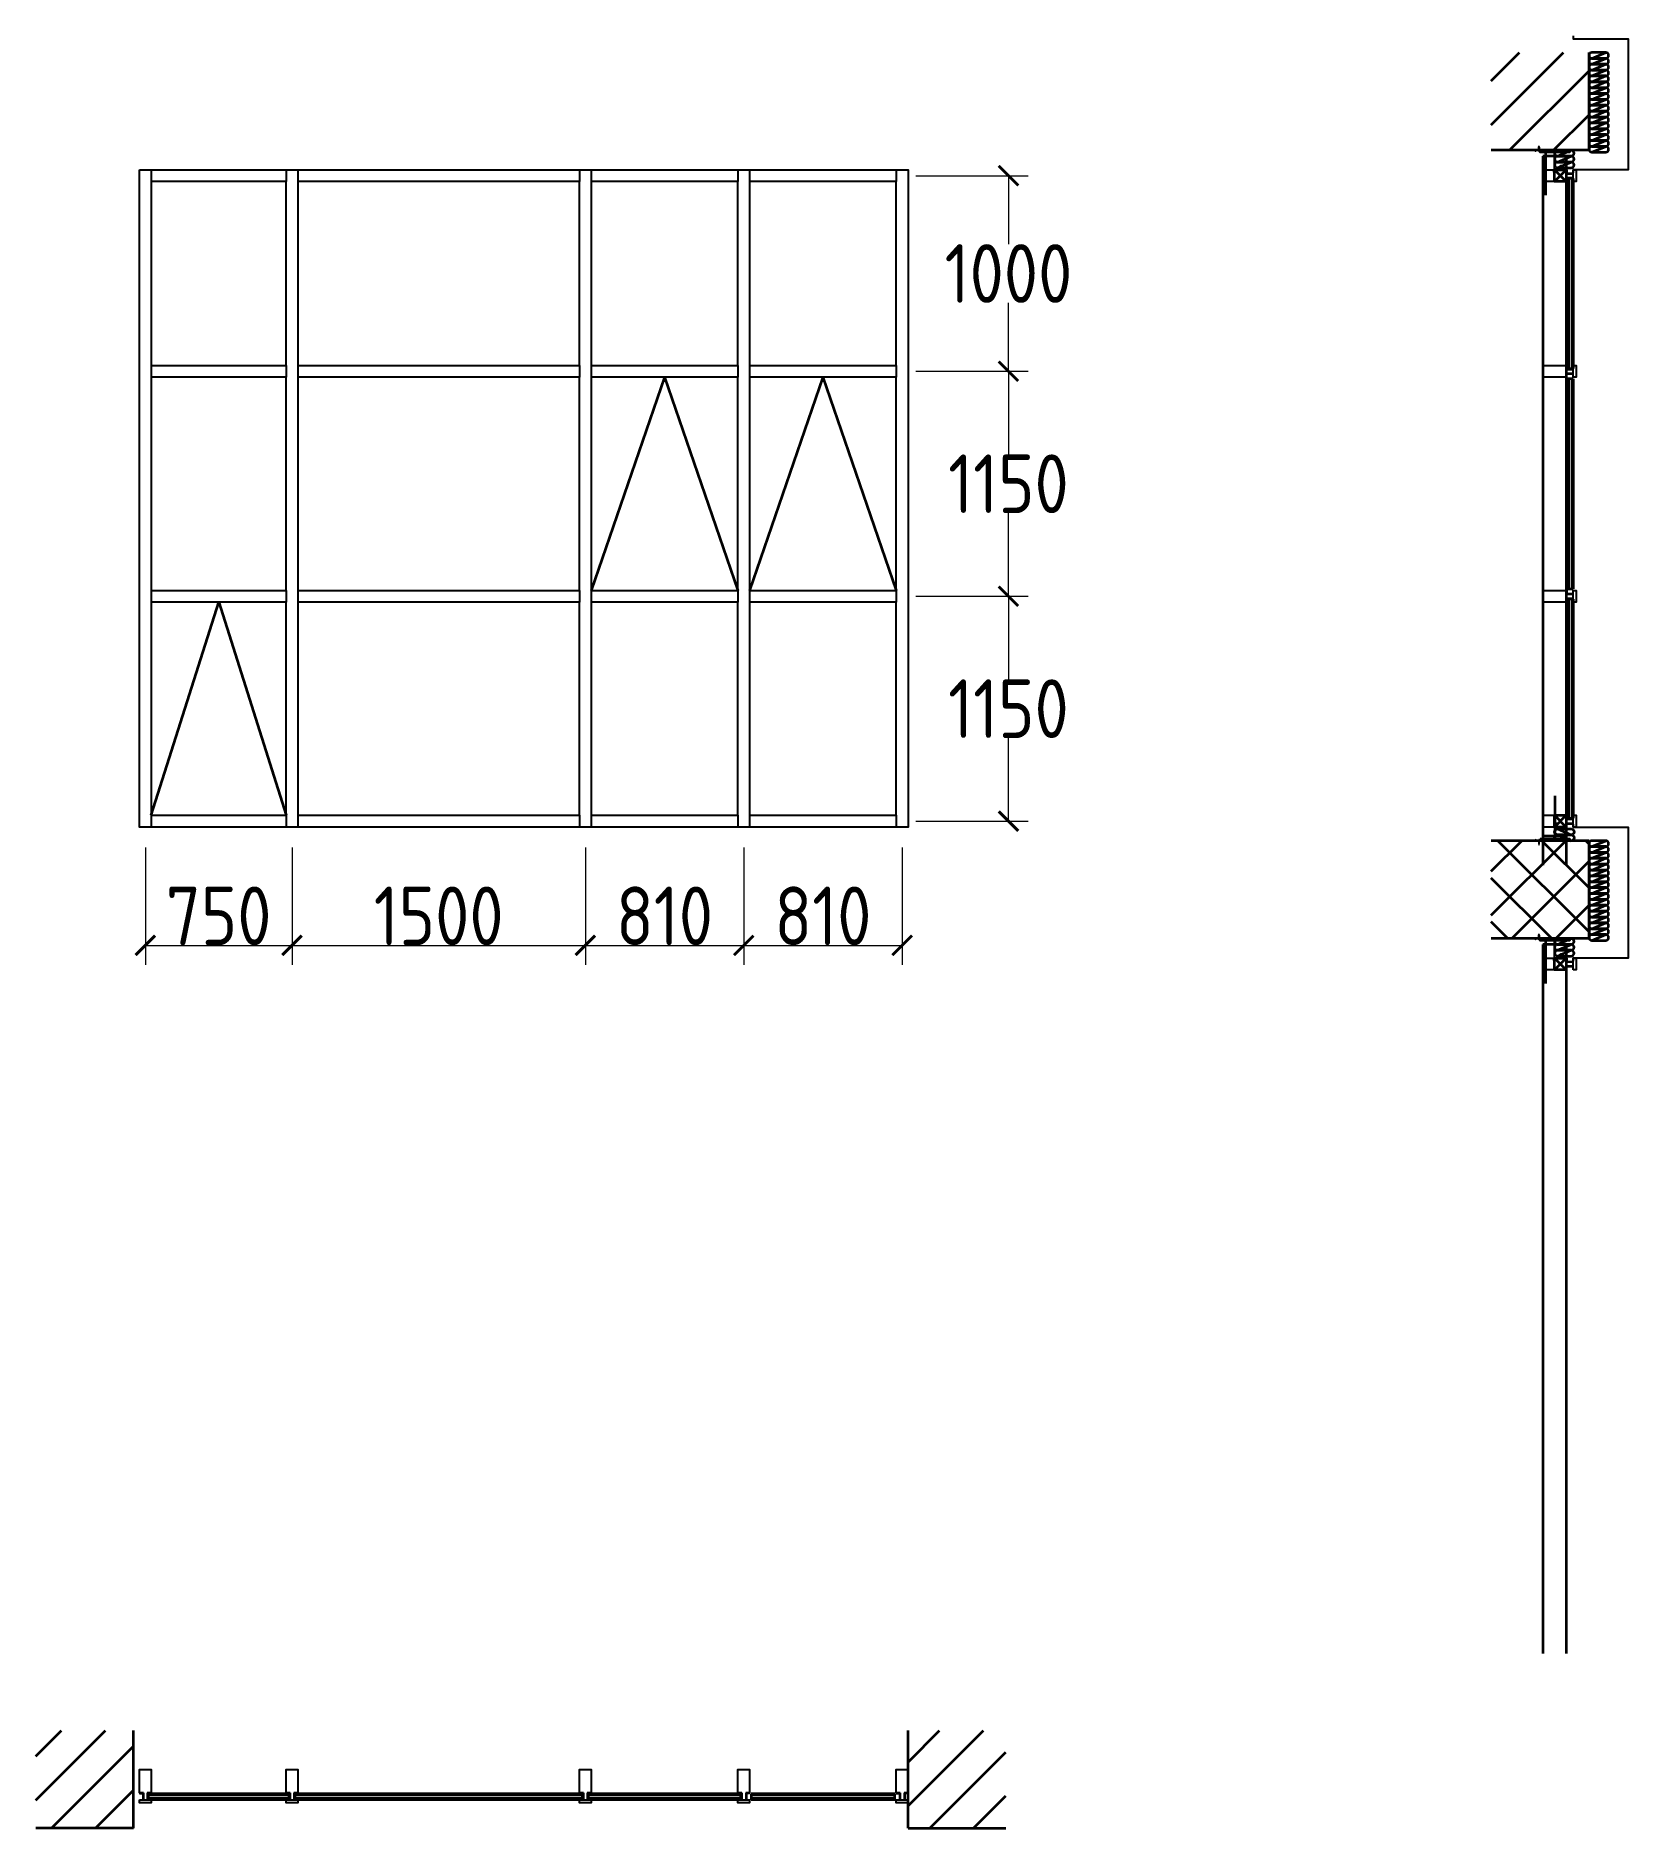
# Model space of a CAD drawing. Header units: millimetres. Extents: x -17041 to 131414, y -2059 to 28647.
# Drawn here: x 123272 to 131414, y 19484 to 28647 of the extents above.
import ezdxf

# ---------------------------------------------------------------- set-up
doc = ezdxf.new("R2010")
doc.units = ezdxf.units.MM
doc.header["$LTSCALE"] = 1000
doc.set_wipeout_variables(frame=1)
doc.header["$PDMODE"] = 34
doc.linetypes.add('DASHED2', pattern=[0.375, 0.25, -0.125])
doc.layers.get('Defpoints').update_dxf_attribs({"color": 251})
for name, color, linetype, lineweight in [('基础', 251, 'Continuous', 35), ('标注', 5, 'Continuous', 15), ('玻璃', 4, 'Continuous', 35), ('石材', 2, 'Continuous', 35), ('胶条', 252, 'Continuous', 15), ('钢结构', 1, 'Continuous', 15), ('铝型材及铝板', 3, 'Continuous', 25)]:
    doc.layers.add(name, color=color, linetype=linetype, lineweight=lineweight)
doc.styles.add('模型300', font='gbenor.shx', dxfattribs={"height": 300, "bigfont": 'gbcbig.shx'})
doc.dimstyles.new('模型标注300', dxfattribs={"dimscale": 0, "dimtxt": 300, "dimasz": 100, "dimexe": 100, "dimexo": 100, "dimtad": 1, "dimtih": 1, "dimtoh": 1, "dimtxsty": '模型300', "dimblk": 'ARCHTICK', "dimcen": 2.5, "dimclrd": 256, "dimclre": 256, "dimclrt": 256, "dimadec": 0, "dimazin": 2, "dimtfac": 1, "dimtmove": 1, "dimatfit": 3, "dimfxl": 500, "dimfxlon": 1, "dimlwd": 15, "dimlwe": 15, "dimarcsym": 0})
pattern_1 = [(45, (-804892.05, -12755.36), (-112.2532, 112.2532), [])]
pattern_2 = [(45, (-24797.8454, -1956.0594), (-2.24506403, 2.24506403), []), (45, (-24795.6003, -1956.0594), (-2.24506403, 2.24506403), [1.5875, -0.79375])]

# ---------------------------------------------------------------- blocks, each defined once
blk = doc.blocks.new('立柱截面')
for p, q in [((-10, -120), (-10, -155)), ((10, -120), (10, -155))]:
    blk.add_line(p, q)
blk.add_lwpolyline([(-10, -120), (-30, -120), (-30, 0), (30, 0), (30, -120), (10, -120)])
blk.add_lwpolyline([(-30, -155), (30, -155), (30, -170), (-30, -170)], close=True)
at = {"layer": '胶条'}
for points in [[(-30, -120), (-30, -125), (-15, -125), (-15, -155)], [(30, -120), (30, -125), (15, -125), (15, -155)]]:
    blk.add_lwpolyline(points, dxfattribs=at)
blk = doc.blocks.new('*U106')
blk.add_wipeout([(0, 0), (0, -30), (780, -30), (780, 0)])
for p, q in [((780, 0), (0, 0)), ((0, 0), (0, -30)), ((780, -30), (780, 0)), ((780, -6), (0, -6)), ((780, -24), (0, -24)), ((780, -30), (0, -30))]:
    blk.add_line(p, q)
blk = doc.blocks.new('*U107')
blk.add_wipeout([(0, 0), (0, -30), (1470, -30), (1470, 0)])
for p, q in [((1470, 0), (0, 0)), ((0, 0), (0, -30)), ((1470, -30), (1470, 0)), ((1470, -6), (0, -6)), ((1470, -24), (0, -24)), ((1470, -30), (0, -30))]:
    blk.add_line(p, q)
blk = doc.blocks.new('*U135')
blk.add_wipeout([(0, 3360), (60, 3360), (60, 0), (0, 0)])
blk.add_lwpolyline([(0, 3360), (60, 3360), (60, 0), (0, 0)], close=True)
blk = doc.blocks.new('*U64')
blk.add_wipeout([(0, 750), (60, 750), (60, 0), (0, 0)])
blk.add_lwpolyline([(0, 750), (60, 750), (60, 0), (0, 0)], close=True)
blk = doc.blocks.new('*U63')
blk.add_wipeout([(0, 1155), (60, 1155), (60, 405), (0, 405)])
blk.add_lwpolyline([(0, 1155), (60, 1155), (60, 405), (0, 405)], close=True)
blk = doc.blocks.new('*U39')
blk.add_wipeout([(0, 1440), (60, 1440), (60, 0), (0, 0)])
blk.add_lwpolyline([(0, 1440), (60, 1440), (60, 0), (0, 0)], close=True)
blk = doc.blocks.new('*U65')
blk.add_wipeout([(0, 1845), (60, 1845), (60, 405), (0, 405)])
blk.add_lwpolyline([(0, 1845), (60, 1845), (60, 405), (0, 405)], close=True)
blk = doc.blocks.new('*U66')
blk.add_wipeout([(0, 690), (60, 690), (60, 0), (0, 0)])
blk.add_lwpolyline([(0, 690), (60, 690), (60, 0), (0, 0)], close=True)
blk = doc.blocks.new('*U67')
blk.add_wipeout([(0, 1095), (60, 1095), (60, 405), (0, 405)])
blk.add_lwpolyline([(0, 1095), (60, 1095), (60, 405), (0, 405)], close=True)
blk = doc.blocks.new('*U43')
blk.add_wipeout([(0, 3360), (60, 3360), (60, 0), (0, 0)])
blk.add_lwpolyline([(0, 3360), (60, 3360), (60, 0), (0, 0)], close=True)
blk = doc.blocks.new('_ArchTick')
at = {"color": 0, "linetype": 'ByBlock', "lineweight": -2, "const_width": 0.15}
blk.add_lwpolyline([(-0.5, -0.5), (0.5, 0.5)], dxfattribs=at)
blk = doc.blocks.new('*D68')
at = {"layer": 'Defpoints', "color": 0, "transparency": 16777216}
for p in [(123831.6, 24602.3), (124581.6, 24602.3), (124581.6, 23997.3)]:
    blk.add_point(p, dxfattribs=at)
at = {"layer": '标注', "linetype": 'Continuous', "lineweight": 15, "transparency": 16777216}
for p, q in [((123831.6, 24497.3), (123831.6, 23897.3)), ((124581.6, 24497.3), (124581.6, 23897.3)), ((123831.6, 23997.3), (124581.6, 23997.3))]:
    blk.add_line(p, q, dxfattribs=at)
at = {"layer": '标注', "lineweight": 15, "transparency": 16777216, "xscale": 100, "yscale": 100, "zscale": 100, "rotation": 180}
blk.add_blockref('_ArchTick', (123831.6, 23997.3), dxfattribs=at)
at = {"layer": '标注', "lineweight": 15, "transparency": 16777216, "xscale": 100, "yscale": 100, "zscale": 100}
blk.add_blockref('_ArchTick', (124581.6, 23997.3), dxfattribs=at)
at = {"layer": '标注', "transparency": 16777216, "insert": (124206.6, 24148), "char_height": 300, "attachment_point": 5, "style": '模型300'}
blk.add_mtext('750', dxfattribs=at)
blk = doc.blocks.new('*D70')
at = {"layer": 'Defpoints', "color": 0, "transparency": 16777216}
for p in [(124581.6, 24602.3), (126081.6, 24602.3), (126081.6, 23997.3)]:
    blk.add_point(p, dxfattribs=at)
at = {"layer": '标注', "linetype": 'Continuous', "lineweight": 15, "transparency": 16777216}
for p, q in [((124581.6, 24497.3), (124581.6, 23897.3)), ((126081.6, 24497.3), (126081.6, 23897.3)), ((124581.6, 23997.3), (126081.6, 23997.3))]:
    blk.add_line(p, q, dxfattribs=at)
at = {"layer": '标注', "lineweight": 15, "transparency": 16777216, "xscale": 100, "yscale": 100, "zscale": 100, "rotation": 180}
blk.add_blockref('_ArchTick', (124581.6, 23997.3), dxfattribs=at)
at = {"layer": '标注', "lineweight": 15, "transparency": 16777216, "xscale": 100, "yscale": 100, "zscale": 100}
blk.add_blockref('_ArchTick', (126081.6, 23997.3), dxfattribs=at)
at = {"layer": '标注', "transparency": 16777216, "insert": (125331.6, 24148), "char_height": 300, "attachment_point": 5, "style": '模型300'}
blk.add_mtext('1500', dxfattribs=at)
blk = doc.blocks.new('*D71')
at = {"layer": 'Defpoints', "color": 0, "transparency": 16777216}
for p in [(126081.6, 24602.3), (126891.6, 24602.3), (126891.6, 23997.3)]:
    blk.add_point(p, dxfattribs=at)
at = {"layer": '标注', "linetype": 'Continuous', "lineweight": 15, "transparency": 16777216}
for p, q in [((126081.6, 24497.3), (126081.6, 23897.3)), ((126891.6, 24497.3), (126891.6, 23897.3)), ((126081.6, 23997.3), (126891.6, 23997.3))]:
    blk.add_line(p, q, dxfattribs=at)
at = {"layer": '标注', "lineweight": 15, "transparency": 16777216, "xscale": 100, "yscale": 100, "zscale": 100, "rotation": 180}
blk.add_blockref('_ArchTick', (126081.6, 23997.3), dxfattribs=at)
at = {"layer": '标注', "lineweight": 15, "transparency": 16777216, "xscale": 100, "yscale": 100, "zscale": 100}
blk.add_blockref('_ArchTick', (126891.6, 23997.3), dxfattribs=at)
at = {"layer": '标注', "transparency": 16777216, "insert": (126486.6, 24148), "char_height": 300, "attachment_point": 5, "style": '模型300'}
blk.add_mtext('810', dxfattribs=at)
blk = doc.blocks.new('*D72')
at = {"layer": 'Defpoints', "color": 0, "transparency": 16777216}
for p in [(126891.6, 24602.3), (127701.6, 24602.3), (127701.6, 23997.3)]:
    blk.add_point(p, dxfattribs=at)
at = {"layer": '标注', "linetype": 'Continuous', "lineweight": 15, "transparency": 16777216}
for p, q in [((126891.6, 24497.3), (126891.6, 23897.3)), ((127701.6, 24497.3), (127701.6, 23897.3)), ((126891.6, 23997.3), (127701.6, 23997.3))]:
    blk.add_line(p, q, dxfattribs=at)
at = {"layer": '标注', "lineweight": 15, "transparency": 16777216, "xscale": 100, "yscale": 100, "zscale": 100, "rotation": 180}
blk.add_blockref('_ArchTick', (126891.6, 23997.3), dxfattribs=at)
at = {"layer": '标注', "lineweight": 15, "transparency": 16777216, "xscale": 100, "yscale": 100, "zscale": 100}
blk.add_blockref('_ArchTick', (127701.6, 23997.3), dxfattribs=at)
at = {"layer": '标注', "transparency": 16777216, "insert": (127296.6, 24148), "char_height": 300, "attachment_point": 5, "style": '模型300'}
blk.add_mtext('810', dxfattribs=at)
blk = doc.blocks.new('*D73')
at = {"layer": 'Defpoints', "color": 0, "transparency": 16777216}
for p in [(127671.6, 25782.3), (127671.6, 24632.3), (128245.2, 24632.3)]:
    blk.add_point(p, dxfattribs=at)
at = {"layer": '标注', "linetype": 'Continuous', "lineweight": 15, "transparency": 16777216}
for p, q in [((127771.6, 25782.3), (128345.2, 25782.3)), ((128245.2, 25782.3), (128245.2, 25357.9)), ((128245.2, 24632.3), (128245.2, 25056.7)), ((127771.6, 24632.3), (128345.2, 24632.3))]:
    blk.add_line(p, q, dxfattribs=at)
at = {"layer": '标注', "lineweight": 15, "transparency": 16777216, "xscale": 100, "yscale": 100, "zscale": 100}
for p, rotation in [((128245.2, 25782.3), 90), ((128245.2, 24632.3), 270)]:
    blk.add_blockref('_ArchTick', p, dxfattribs=dict(at, rotation=rotation))
at = {"layer": '标注', "transparency": 16777216, "insert": (128245.2, 25207.3), "char_height": 300, "attachment_point": 5, "style": '模型300'}
blk.add_mtext('1150', dxfattribs=at)
blk = doc.blocks.new('*D74')
at = {"layer": 'Defpoints', "color": 0, "transparency": 16777216}
for p in [(127671.6, 26932.3), (127671.6, 25782.3), (128245.2, 25782.3)]:
    blk.add_point(p, dxfattribs=at)
at = {"layer": '标注', "linetype": 'Continuous', "lineweight": 15, "transparency": 16777216}
for p, q in [((127771.6, 26932.3), (128345.2, 26932.3)), ((128245.2, 26932.3), (128245.2, 26507.9)), ((128245.2, 25782.3), (128245.2, 26206.7)), ((127771.6, 25782.3), (128345.2, 25782.3))]:
    blk.add_line(p, q, dxfattribs=at)
at = {"layer": '标注', "lineweight": 15, "transparency": 16777216, "xscale": 100, "yscale": 100, "zscale": 100}
for p, rotation in [((128245.2, 26932.3), 90), ((128245.2, 25782.3), 270)]:
    blk.add_blockref('_ArchTick', p, dxfattribs=dict(at, rotation=rotation))
at = {"layer": '标注', "transparency": 16777216, "insert": (128245.2, 26357.3), "char_height": 300, "attachment_point": 5, "style": '模型300'}
blk.add_mtext('1150', dxfattribs=at)
blk = doc.blocks.new('*D75')
at = {"layer": 'Defpoints', "color": 0, "transparency": 16777216}
for p in [(127671.6, 27932.3), (127671.6, 26932.3), (128245.2, 26932.3)]:
    blk.add_point(p, dxfattribs=at)
at = {"layer": '标注', "linetype": 'Continuous', "lineweight": 15, "transparency": 16777216}
for p, q in [((127771.6, 27932.3), (128345.2, 27932.3)), ((128245.2, 27932.3), (128245.2, 27582.9)), ((128245.2, 26932.3), (128245.2, 27281.7)), ((127771.6, 26932.3), (128345.2, 26932.3))]:
    blk.add_line(p, q, dxfattribs=at)
at = {"layer": '标注', "lineweight": 15, "transparency": 16777216, "xscale": 100, "yscale": 100, "zscale": 100}
for p, rotation in [((128245.2, 27932.3), 90), ((128245.2, 26932.3), 270)]:
    blk.add_blockref('_ArchTick', p, dxfattribs=dict(at, rotation=rotation))
at = {"layer": '标注', "transparency": 16777216, "insert": (128245.2, 27432.3), "char_height": 300, "attachment_point": 5, "style": '模型300'}
blk.add_mtext('1000', dxfattribs=at)
blk = doc.blocks.new('*U56')
blk.add_wipeout([(0, 0), (0, -30), (734, -30), (734, 0)])
for p, q in [((734, 0), (0, 0)), ((0, 0), (0, -30)), ((734, -30), (734, 0)), ((734, -6), (0, -6)), ((734, -24), (0, -24)), ((734, -30), (0, -30))]:
    blk.add_line(p, q)
blk = doc.blocks.new('原结构')
at = {"layer": '基础'}
h = blk.add_hatch(dxfattribs=at)
h.set_pattern_fill('ANSI31', color=256, scale=100)
h.set_pattern_definition(pattern_1)
h.paths.add_polyline_path([(500, 500), (0, 500), (0, 0), (500, 0)])
for q in [(0, 500), (500, 0)]:
    blk.add_line((0, 0), q, dxfattribs=at)
blk = doc.blocks.new('*U78')
at = {"layer": '基础'}
h = blk.add_hatch(dxfattribs=at)
h.set_pattern_fill('ANSI31', color=256, scale=100)
h.set_pattern_definition(pattern_1)
h.paths.add_polyline_path([(-500, 500), (0, 500), (0, 0), (-500, 0)])
for q in [(0, 500), (-500, 0)]:
    blk.add_line((0, 0), q, dxfattribs=at)
blk = doc.blocks.new('*U79')
at = {"layer": '基础'}
h = blk.add_hatch(dxfattribs=at)
h.set_pattern_fill('ANSI31', color=256, scale=100)
h.set_pattern_definition(pattern_1)
h.paths.add_polyline_path([(-500, -500), (0, -500), (0, 0), (-500, 0)])
for q in [(-500, 0), (0, -500)]:
    blk.add_line((0, 0), q, dxfattribs=at)
blk = doc.blocks.new('*U139')
blk.add_wipeout([(0, 0), (0, -30), (970, -30), (970, 0)])
for p, q in [((970, 0), (0, 0)), ((0, 0), (0, -30)), ((970, -30), (970, 0)), ((970, -6), (0, -6)), ((970, -24), (0, -24)), ((970, -30), (0, -30))]:
    blk.add_line(p, q)
blk = doc.blocks.new('*U82')
blk.add_wipeout([(0, 0), (0, -30), (1074, -30), (1074, 0)])
for p, q in [((1074, 0), (0, 0)), ((0, 0), (0, -30)), ((1074, -30), (1074, 0)), ((1074, -6), (0, -6)), ((1074, -24), (0, -24)), ((1074, -30), (0, -30))]:
    blk.add_line(p, q)
blk = doc.blocks.new('*U83')
blk.add_wipeout([(0, 0), (0, -30), (1120, -30), (1120, 0)])
for p, q in [((1120, 0), (0, 0)), ((0, 0), (0, -30)), ((1120, -30), (1120, 0)), ((1120, -6), (0, -6)), ((1120, -24), (0, -24)), ((1120, -30), (0, -30))]:
    blk.add_line(p, q)
blk = doc.blocks.new('*U85')
for points in [[(15, -30), (85, -30, 1), (85, 0), (15, 0, 1), (15, -30), (85, 0)], [(15, -60), (85, -60, 1), (85, -30), (15, -30, 1), (15, -60), (85, -30)]]:
    blk.add_lwpolyline(points, format="xyb")
blk = doc.blocks.new('*U86')
for points in [[(15, -30), (85, -30, 1), (85, 0), (15, 0, 1), (15, -30), (85, 0)], [(15, -60), (85, -60, 1), (85, -30), (15, -30, 1), (15, -60), (85, -30)], [(15, -90), (85, -90, 1), (85, -60), (15, -60, 1), (15, -90), (85, -60)], [(15, -120), (85, -120, 1), (85, -90), (15, -90, 1), (15, -120), (85, -90)], [(15, -150), (85, -150, 1), (85, -120), (15, -120, 1), (15, -150), (85, -120)], [(15, -180), (85, -180, 1), (85, -150), (15, -150, 1), (15, -180), (85, -150)], [(15, -210), (85, -210, 1), (85, -180), (15, -180, 1), (15, -210), (85, -180)], [(15, -240), (85, -240, 1), (85, -210), (15, -210, 1), (15, -240), (85, -210)], [(15, -270), (85, -270, 1), (85, -240), (15, -240, 1), (15, -270), (85, -240)], [(15, -300), (85, -300, 1), (85, -270), (15, -270, 1), (15, -300), (85, -270)], [(15, -330), (85, -330, 1), (85, -300), (15, -300, 1), (15, -330), (85, -300)], [(15, -360), (85, -360, 1), (85, -330), (15, -330, 1), (15, -360), (85, -330)], [(15, -390), (85, -390, 1), (85, -360), (15, -360, 1), (15, -390), (85, -360)], [(15, -420), (85, -420, 1), (85, -390), (15, -390, 1), (15, -420), (85, -390)], [(15, -450), (85, -450, 1), (85, -420), (15, -420, 1), (15, -450), (85, -420)], [(15, -480), (85, -480, 1), (85, -450), (15, -450, 1), (15, -480), (85, -450)], [(15, -510), (85, -510, 1), (85, -480), (15, -480, 1), (15, -510), (85, -480)]]:
    blk.add_lwpolyline(points, format="xyb")
blk = doc.blocks.new('*U87')
for points in [[(15, -30), (85, -30, 1), (85, 0), (15, 0, 1), (15, -30), (85, 0)], [(15, -60), (85, -60, 1), (85, -30), (15, -30, 1), (15, -60), (85, -30)], [(15, -90), (85, -90, 1), (85, -60), (15, -60, 1), (15, -90), (85, -60)]]:
    blk.add_lwpolyline(points, format="xyb")
blk = doc.blocks.new('*U99')
for p, q in [((-4.5, 1.2), (-3.6, 1.8)), ((-4.5, 1.2), (4.5, 1.2)), ((-4.5, 0), (-4.5, 1.2)), ((4.5, 0), (-4.5, 0)), ((-3.6, 1.8), (3.6, 1.8)), ((3.6, 1.8), (4.5, 1.2)), ((4.5, 1.2), (4.5, 0))]:
    blk.add_line(p, q)
blk.add_lwpolyline([(-3.6, 1.8), (-2, 0), (-2, -17.4), (0, -25), (2, -17.4), (2, 0), (3.6, 1.8)])
blk = doc.blocks.new('十字槽盘头自钻自攻钉ST4.8x16')
at = {"ltscale": 8}
for p, q in [((-4.8, 1.8), (-4.8, 0)), ((-4.8, 0), (2.2, 0)), ((-0.6, 3.2), (-0.6, 3.7)), ((0.6, 3.2), (-0.6, 3.2)), ((0.6, 3.7), (0.6, 3.2)), ((2.2, 0), (4.8, 0)), ((4.8, 0), (4.8, 1.8))]:
    blk.add_line(p, q, dxfattribs=at)
at = {"linetype": 'DASHED2', "ltscale": 0.001}
blk.add_line((0, 5.1), (0, -17), dxfattribs=at)
for p, q in [((-2.7, -1.5), (-2, -1.1)), ((-2.7, -1.5), (0.2, -1.2)), ((-2.7, -1.5), (-2, -1.9)), ((-2.7, -3.1), (2.7, -2.6)), ((-2.7, -3.1), (-2, -2.7)), ((-2.7, -3.1), (-2, -3.5)), ((-2.7, -4.7), (2.7, -4.2)), ((-2.7, -4.7), (-2, -4.3)), ((-2.7, -4.7), (-2, -5.1)), ((-2.7, -6.3), (2.7, -5.8)), ((-2.7, -6.3), (-2, -5.9)), ((-2.7, -6.3), (-2, -6.7)), ((-2.7, -7.9), (-2, -7.5)), ((-2.7, -7.9), (-1.5, -7.8)), ((-2.7, -7.9), (-2, -8.3)), ((-2.7, -9.5), (-2, -9.1)), ((-2.7, -9.5), (-1.8, -9.4)), ((-2.7, -9.5), (-2, -9.9)), ((-2, -1.1), (-2, -0.2)), ((-2, -1.1), (0.2, -0.9)), ((-2, -1.9), (0.2, -1.6)), ((-2, -2.7), (-2, -1.9)), ((-2, -2.7), (2, -2.2)), ((-2, -3.5), (2, -3)), ((-2, -4.3), (-2, -3.5)), ((-2, -4.3), (2, -3.8)), ((-2, -5.1), (2, -4.6)), ((-2, -5.9), (-2, -5.1)), ((-2, -5.9), (2, -5.4)), ((-2, -6.7), (2, -6.2)), ((-2, -7.5), (-2, -6.7)), ((-2, -7.5), (-0.9, -7.4)), ((-2, -8.3), (-1.6, -8.2)), ((-2, -9.1), (-2, -8.3)), ((-2, -9.1), (-1.7, -9.1)), ((-2, -9.9), (-1.8, -9.8)), ((-2, -11.2), (-2, -9.9)), ((-2, -11.2), (-2, -14.6)), ((0, -16), (-2, -14.6)), ((0, -16), (2, -14.6)), ((0.2, -0.9), (0.2, -1.6)), ((0.4, -7.2), (2, -7)), ((0.7, -7.6), (2.7, -7.4)), ((0.7, -7.9), (2, -7.8)), ((0.7, -8.8), (2, -8.6)), ((0.7, -9.2), (2.7, -9)), ((0.7, -9.5), (2, -9.4)), ((2, -2.2), (2, -0.2)), ((2.7, -2.6), (2, -2.2)), ((2.7, -2.6), (2, -3)), ((2, -3.8), (2, -3)), ((2.7, -4.2), (2, -3.8)), ((2.7, -4.2), (2, -4.6)), ((2, -5.4), (2, -4.6)), ((2.7, -5.8), (2, -5.4)), ((2.7, -5.8), (2, -6.2)), ((2, -7), (2, -6.2)), ((2.7, -7.4), (2, -7)), ((2.7, -7.4), (2, -7.8)), ((2, -8.6), (2, -7.8)), ((2.7, -9), (2, -8.6)), ((2.7, -9), (2, -9.4)), ((2, -9.4), (2, -14.6))]:
    blk.add_line(p, q)
blk.add_lwpolyline([(0, -16), (0.7, -10.3), (0.7, -7.5, 0.417657), (0.4, -7.2, 0.072268), (-1.5, -7.5), (-2, -11.2)], format="xyb")
at = {"ltscale": 8}
for centre, radius, start, end in [((-4.1, 1.8), 0.7, 123.69656, 180), ((0, -4.3), 8, 94.30122, 123.69656), ((0, -4.3), 8, 56.30344, 85.69878), ((4.1, 1.8), 0.7, 0, 56.30344), ((2.2, -0.2), 0.2, 90.05684, 180)]:
    blk.add_arc(centre, radius, start, end, dxfattribs=at)
blk.add_arc((-2.2, -0.2), 0.2, 0, 90)
blk = doc.blocks.new('*U100')
at = {"rotation": 90.00000000000001}
blk.add_blockref('十字槽盘头自钻自攻钉ST4.8x16', (0, 0), dxfattribs=at)
blk = doc.blocks.new('*U102')
at = {"layer": '胶条'}
h = blk.add_hatch(dxfattribs=at)
h.set_pattern_fill('ANSI33', color=256)
h.set_pattern_definition(pattern_2)
h.paths.add_polyline_path([(-98.7, 5, 0.131652), (-100, 0), (-90, 0)])
for p, q in [((-1.5, 100), (-1.5, 1.5)), ((0, 100), (-1.5, 100)), ((0, 100), (0, 0)), ((-98.7, 5), (-98, 6.1)), ((-90, 0), (-98.7, 5)), ((-90, 1.5), (-98, 6.1)), ((-1.5, 1.5), (-90, 1.5)), ((0, 0), (-90, 0))]:
    blk.add_line(p, q)
blk.add_line((-90, 0), (-100, 0), dxfattribs=at)
blk.add_arc((-90, 0), 10, 150, 180, dxfattribs=at)
for name, p in [('*U100', (-1.5, 90)), ('*U99', (-80, 1.5))]:
    blk.add_blockref(name, p)
blk = doc.blocks.new('*U103')
at = {"layer": '胶条'}
h = blk.add_hatch(dxfattribs=at)
h.set_pattern_fill('ANSI33', color=256)
h.set_pattern_definition(pattern_2)
h.paths.add_polyline_path([(-98.7, 5, 0.131652), (-100, 0), (-90, 0)])
for p, q in [((-1.5, 120), (-1.5, 1.5)), ((0, 120), (-1.5, 120)), ((0, 120), (0, 0)), ((-98.7, 5), (-98, 6.1)), ((-90, 0), (-98.7, 5)), ((-90, 1.5), (-98, 6.1)), ((-1.5, 1.5), (-90, 1.5)), ((0, 0), (-90, 0))]:
    blk.add_line(p, q)
blk.add_line((-90, 0), (-100, 0), dxfattribs=at)
blk.add_arc((-90, 0), 10, 150, 180, dxfattribs=at)
for name, p in [('*U100', (-1.5, 110)), ('*U99', (-80, 1.5))]:
    blk.add_blockref(name, p)
blk = doc.blocks.new('*U108')
blk.add_wipeout([(0, 0), (0, -30), (720, -30), (720, 0)])
for p, q in [((720, 0), (0, 0)), ((0, 0), (0, -30)), ((720, -30), (720, 0)), ((720, -6), (0, -6)), ((720, -24), (0, -24)), ((720, -30), (0, -30))]:
    blk.add_line(p, q)

msp = doc.modelspace()

# ---------------------------------------------------------------- linework, layer by layer
at = {"layer": '玻璃'}
for p, q in [((130991.537, 28052.294), (130991.537, 27832.294)), ((130977.951, 28032.294), (130977.951, 24407.294)), ((131097.951, 28032.294), (130977.951, 28032.294)), ((131039.14, 24762.294), (131039.14, 24542.294)), ((131037.951, 24662.294), (131097.951, 24602.294)), ((131097.951, 24662.294), (131037.951, 24602.294)), ((130977.951, 24557.294), (131097.951, 24557.294)), ((130991.537, 24022.294), (130991.537, 23802.294)), ((130977.951, 24002.294), (130977.951, 20377.294)), ((131097.951, 24002.294), (130977.951, 24002.294)), ((131037.951, 23932.294), (131097.951, 23872.294)), ((131097.951, 23932.294), (131037.951, 23872.294)), ((131097.951, 24002.294), (131097.951, 20377.294))]:
    msp.add_line(p, q, dxfattribs=at)
for points in [[(130964.14, 28062.294), (131114.14, 28062.294), (131114.14, 28052.294), (130964.14, 28052.294)], [(131037.951, 24662.294), (131097.951, 24662.294), (131097.951, 24602.294), (131037.951, 24602.294)], [(130964.14, 24542.294), (131114.14, 24542.294), (131114.14, 24532.294), (130964.14, 24532.294)], [(130964.14, 24032.294), (131114.14, 24032.294), (131114.14, 24022.294), (130964.14, 24022.294)], [(131037.951, 23932.294), (131097.951, 23932.294), (131097.951, 23872.294), (131037.951, 23872.294)]]:
    msp.add_lwpolyline(points, close=True, dxfattribs=at)
for centre in [(131072.245, 27976.294), (131072.245, 23946.294)]:
    msp.add_circle(centre, 6, dxfattribs=at)

# ---------------------------------------------------------------- block references
at = {"layer": '基础'}
msp.add_blockref('*U79', (131214.14, 24532.294), dxfattribs=at)
at = {"layer": '基础', "xscale": -1, "rotation": 180}
msp.add_blockref('*U79', (131214.14, 24032.294), dxfattribs=at)
at = {"layer": '玻璃'}
for name, p in [('*U78', (131214.14, 28062.294)), ('*U78', (123771.606, 19483.946)), ('原结构', (127731.606, 19483.946))]:
    msp.add_blockref(name, p, dxfattribs=at)
at = {"layer": '石材'}
for name, p in [('*U86', (131214.14, 28562.294)), ('*U87', (131037.951, 28062.294)), ('*U86', (131214.14, 24532.294)), ('*U87', (131037.951, 24032.294))]:
    msp.add_blockref(name, p, dxfattribs=at)
at = {"layer": '石材', "xscale": -1, "rotation": 180}
msp.add_blockref('*U85', (131037.951, 24532.294), dxfattribs=at)
at = {"layer": '钢结构', "xscale": -1, "rotation": 180}
for p in [(131037.951, 28062.294), (131037.951, 24032.294)]:
    msp.add_blockref('*U103', p, dxfattribs=at)
at = {"layer": '钢结构'}
msp.add_blockref('*U102', (131037.951, 24532.294), dxfattribs=at)
at = {"layer": '铝型材及铝板'}
for name, p in [('*U135', (127671.606, 24602.294)), ('立柱截面', (123831.606, 19783.946)), ('立柱截面', (124581.606, 19783.946)), ('立柱截面', (126081.606, 19783.946)), ('立柱截面', (126891.606, 19783.946)), ('立柱截面', (127701.606, 19783.946))]:
    msp.add_blockref(name, p, dxfattribs=at)
at = {"layer": '铝型材及铝板', "rotation": 90}
for p in [(130977.951, 27932.294), (130977.951, 26932.294), (130977.951, 25782.294), (130977.951, 24632.294), (130977.951, 23902.294)]:
    msp.add_blockref('立柱截面', p, dxfattribs=at)

# ---------------------------------------------------------------- next in the draw order: block references
at = {"layer": '玻璃', "rotation": 90}
msp.add_blockref('*U139', (131102.951, 26947.294), dxfattribs=at)
at = {"layer": '玻璃'}
for name, p in [('*U106', (126096.606, 19658.946)), ('*U56', (126929.606, 19658.946))]:
    msp.add_blockref(name, p, dxfattribs=at)
at = {"layer": '铝型材及铝板', "rotation": 270}
for name, p in [('*U63', (126516.606, 27962.294)), ('*U64', (126921.606, 26962.294)), ('*U63', (126516.606, 25812.294)), ('*U64', (126921.606, 24662.294))]:
    msp.add_blockref(name, p, dxfattribs=at)

# ---------------------------------------------------------------- next in the draw order: linework, layer by layer
at = {"layer": '玻璃'}
for p, q in [((131037.951, 27962.294), (131097.951, 27902.294)), ((131097.951, 27962.294), (131037.951, 27902.294)), ((131097.951, 28032.294), (131097.951, 24407.294)), ((127296.606, 26902.294), (127671.606, 25812.294))]:
    msp.add_line(p, q, dxfattribs=at)
msp.add_lwpolyline([(131037.951, 27962.294), (131097.951, 27962.294), (131097.951, 27902.294), (131037.951, 27902.294)], close=True, dxfattribs=at)
at = {"layer": '铝型材及铝板'}
msp.add_lwpolyline([(131132.951, 28647.294), (131132.951, 28632.294), (131414.14, 28632.294), (131414.14, 27962.294), (131132.951, 27962.294), (131132.951, 27947.294)], dxfattribs=at)

# ---------------------------------------------------------------- next in the draw order: block references
at = {"layer": '玻璃'}
msp.add_blockref('*U107', (124596.606, 19658.946), dxfattribs=at)
at = {"layer": '铝型材及铝板'}
msp.add_blockref('*U135', (126861.606, 24602.294), dxfattribs=at)

# ---------------------------------------------------------------- next in the draw order: dimensions: what is measured, and where the dimension line sits
at = {"layer": '标注'}
for base, p1, p2, picture, middle in [((128245.211, 26932.294), (127671.606, 27932.294), (127671.606, 26932.294), '*D75', (128245.211, 27432.294)), ((128245.211, 25782.294), (127671.606, 26932.294), (127671.606, 25782.294), '*D74', (128245.211, 26357.294)), ((128245.211, 24632.294), (127671.606, 25782.294), (127671.606, 24632.294), '*D73', (128245.211, 25207.294))]:
    dim = msp.add_linear_dim(base=base, p1=p1, p2=p2, angle=90, dimstyle='模型标注300', override={"dimscale": 1}, dxfattribs=at)
    dim.commit()
    dim.dimension.update_dxf_attribs({"geometry": picture, "text_midpoint": middle})

# ---------------------------------------------------------------- next in the draw order: linework, layer by layer
at = {"layer": '玻璃'}
msp.add_line((127296.606, 26902.294), (126921.606, 25812.294), dxfattribs=at)

# ---------------------------------------------------------------- next in the draw order: block references
at = {"layer": '玻璃', "rotation": 90}
for name, p in [('*U82', (131102.951, 25820.294)), ('*U83', (131102.951, 24647.294))]:
    msp.add_blockref(name, p, dxfattribs=at)
at = {"layer": '玻璃'}
msp.add_blockref('*U108', (123846.606, 19658.946), dxfattribs=at)
at = {"layer": '铝型材及铝板', "rotation": 270}
for name, p in [('*U63', (125706.606, 27962.294)), ('*U64', (126111.606, 26962.294)), ('*U63', (125706.606, 25812.294)), ('*U64', (126111.606, 24662.294))]:
    msp.add_blockref(name, p, dxfattribs=at)

# ---------------------------------------------------------------- next in the draw order: linework, layer by layer
at = {"layer": '玻璃'}
msp.add_line((126486.606, 26902.294), (126861.606, 25812.294), dxfattribs=at)
at = {"layer": '铝型材及铝板'}
msp.add_lwpolyline([(131132.951, 24617.294), (131132.951, 24602.294), (131414.14, 24602.294), (131414.14, 23932.294), (131132.951, 23932.294), (131132.951, 23917.294)], dxfattribs=at)

# ---------------------------------------------------------------- next in the draw order: block references
msp.add_blockref('*U135', (126051.606, 24602.294), dxfattribs=at)

# ---------------------------------------------------------------- next in the draw order: dimensions: what is measured, and where the dimension line sits
at = {"layer": '标注'}
dim = msp.add_linear_dim(base=(127701.606, 23997.335), p1=(126891.606, 24602.294), p2=(127701.606, 24602.294), dimstyle='模型标注300', override={"dimscale": 1}, dxfattribs=at)
dim.commit()
dim.dimension.update_dxf_attribs({"geometry": '*D72', "text_midpoint": (127296.606, 24147.96)})

# ---------------------------------------------------------------- next in the draw order: linework, layer by layer
at = {"layer": '玻璃'}
msp.add_line((126486.606, 26902.294), (126111.606, 25812.294), dxfattribs=at)

# ---------------------------------------------------------------- next in the draw order: block references
at = {"layer": '铝型材及铝板', "rotation": 270}
for name, p in [('*U65', (124206.606, 27962.294)), ('*U39', (124611.606, 26962.294)), ('*U65', (124206.606, 25812.294)), ('*U39', (124611.606, 24662.294))]:
    msp.add_blockref(name, p, dxfattribs=at)

# ---------------------------------------------------------------- next in the draw order: block references
at = {"layer": '铝型材及铝板'}
msp.add_blockref('*U135', (124551.606, 24602.294), dxfattribs=at)

# ---------------------------------------------------------------- next in the draw order: dimensions: what is measured, and where the dimension line sits
at = {"layer": '标注'}
dim = msp.add_linear_dim(base=(126891.606, 23997.335), p1=(126081.606, 24602.294), p2=(126891.606, 24602.294), dimstyle='模型标注300', override={"dimscale": 1}, dxfattribs=at)
dim.commit()
dim.dimension.update_dxf_attribs({"geometry": '*D71', "text_midpoint": (126486.606, 24147.96)})

# ---------------------------------------------------------------- next in the draw order: block references
at = {"layer": '铝型材及铝板', "rotation": 270}
for name, p in [('*U67', (123456.606, 27962.294)), ('*U66', (123861.606, 26962.294)), ('*U67', (123456.606, 25812.294)), ('*U66', (123861.606, 24662.294))]:
    msp.add_blockref(name, p, dxfattribs=at)

# ---------------------------------------------------------------- next in the draw order: linework, layer by layer
at = {"layer": '玻璃'}
msp.add_line((124206.606, 25752.294), (124551.606, 24662.294), dxfattribs=at)

# ---------------------------------------------------------------- next in the draw order: block references
at = {"layer": '铝型材及铝板'}
msp.add_blockref('*U43', (123801.606, 24602.294), dxfattribs=at)

# ---------------------------------------------------------------- next in the draw order: dimensions: what is measured, and where the dimension line sits
at = {"layer": '标注'}
dim = msp.add_linear_dim(base=(126081.606, 23997.335), p1=(124581.606, 24602.294), p2=(126081.606, 24602.294), dimstyle='模型标注300', override={"dimscale": 1}, dxfattribs=at)
dim.commit()
dim.dimension.update_dxf_attribs({"geometry": '*D70', "text_midpoint": (125331.606, 24147.96)})

# ---------------------------------------------------------------- next in the draw order: linework, layer by layer
at = {"layer": '玻璃'}
msp.add_line((123861.606, 24662.294), (124206.606, 25752.294), dxfattribs=at)

# ---------------------------------------------------------------- next in the draw order: dimensions: what is measured, and where the dimension line sits
at = {"layer": '标注'}
dim = msp.add_linear_dim(base=(124581.606, 23997.335), p1=(123831.606, 24602.294), p2=(124581.606, 24602.294), dimstyle='模型标注300', override={"dimscale": 1}, dxfattribs=at)
dim.commit()
dim.dimension.update_dxf_attribs({"geometry": '*D68', "text_midpoint": (124206.606, 24147.96)})

doc.saveas('drawing.dxf')
